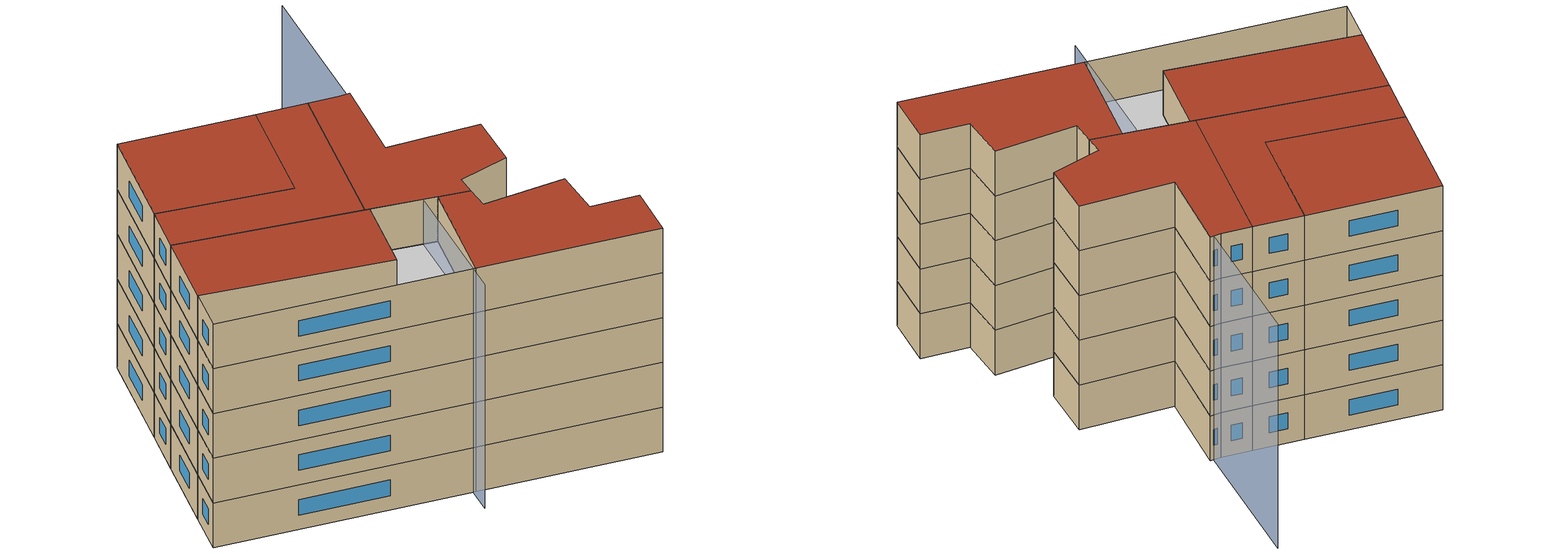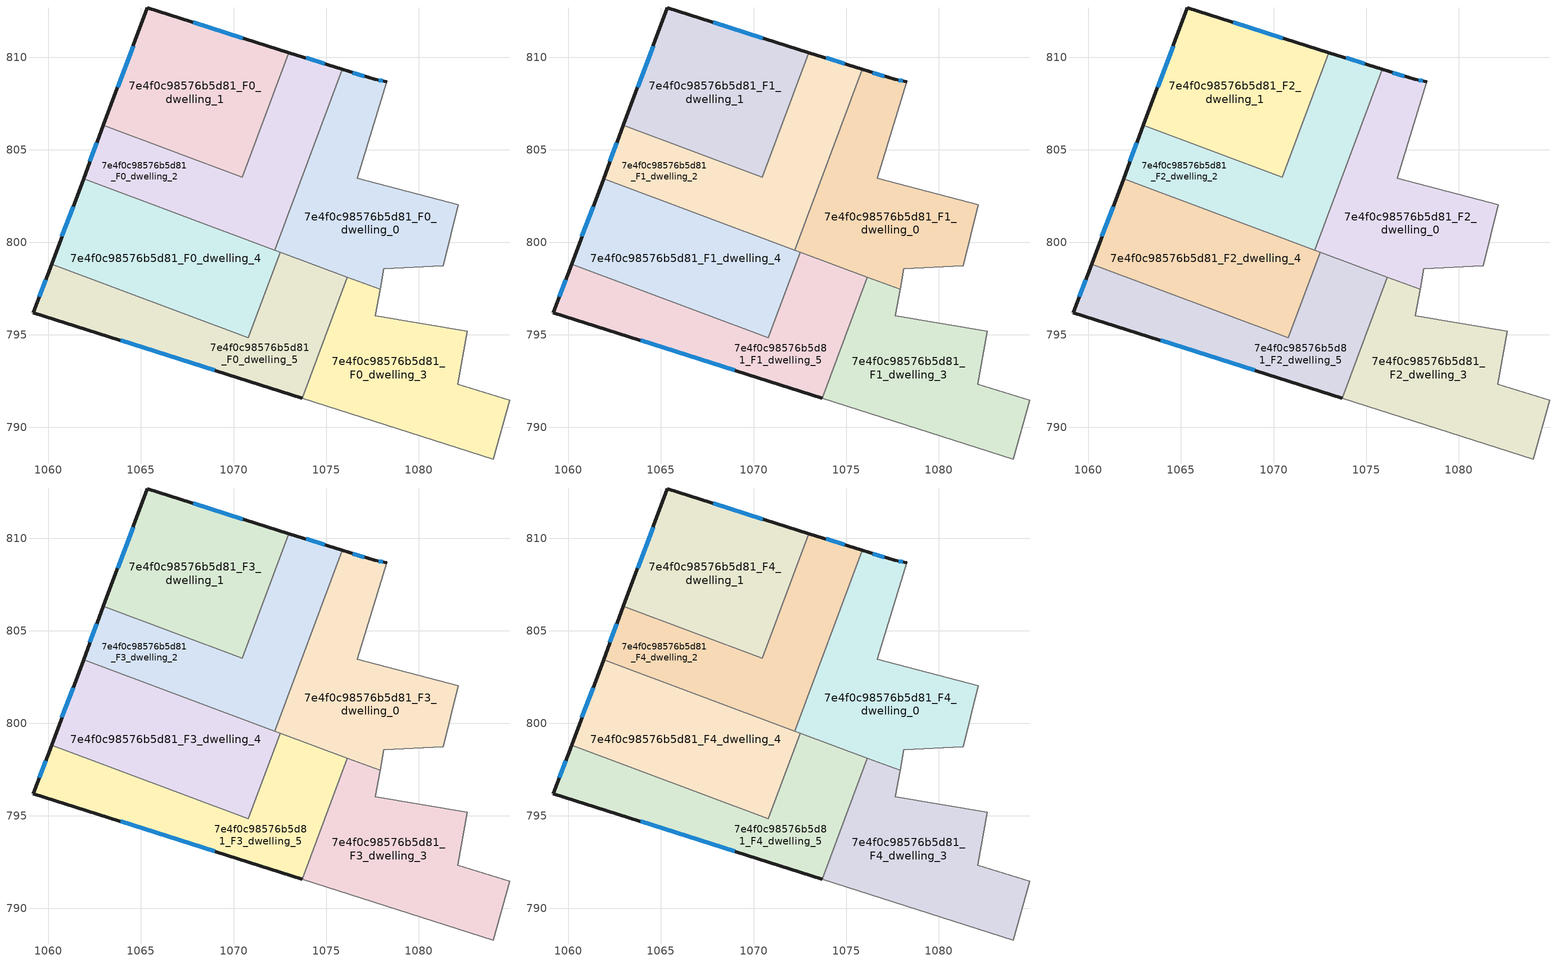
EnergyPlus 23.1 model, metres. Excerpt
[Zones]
7e4f0c98576b5d81_F0_dwelling_0
 floor ground (EU_floor_Construction): 1078.27,808.67 1076.67,803.45 1082.13,802.02 1081.32,798.72 1078.11,798.56 1077.92,797.46 1072.23,799.58 1075.88,809.34 1077.61,808.79 z0
 wall outside (EU_wall_Construction): 1078.27,808.67 1077.61,808.79 1075.88,809.34 z0:3
 wall adiabatic (EU_wall_Construction): 1077.92,797.46 1078.11,798.56 1081.32,798.72 1082.13,802.02 1076.67,803.45 1078.27,808.67 z0:3
 wall to 7e4f0c98576b5d81_F0_dwelling_2 (EU_wall_Construction): 1075.88,809.34 1072.23,799.58 z0:3
 wall to 7e4f0c98576b5d81_F0_dwelling_5 (EU_wall_Construction): 1072.51,799.48 1076.14,798.12 z0:3
 wall to 7e4f0c98576b5d81_F0_dwelling_3 (EU_wall_Construction): 1076.14,798.12 1077.92,797.46 z0:3
 wall to 7e4f0c98576b5d81_F0_dwelling_4 (EU_wall_Construction): 1072.23,799.58 1072.51,799.48 z0:3
 window (EU_Window_Construction): 1077.05,808.97 1076.44,809.16 / 1078.06,808.71 1077.83,808.75 z0.98:2.02
7e4f0c98576b5d81_F0_dwelling_1
 floor ground (EU_floor_Construction): 1072.98,810.25 1070.47,803.51 1062.97,806.31 1065.34,812.65 z0
 wall outside (EU_wall_Construction): 1072.98,810.25 1065.34,812.65 1062.97,806.31 z0:3
 wall to 7e4f0c98576b5d81_F0_dwelling_2 (EU_wall_Construction): 1062.97,806.31 1070.47,803.51 1072.98,810.25 z0:3
 window (EU_Window_Construction): 1070.5,811.03 1067.83,811.87 / 1064.57,810.59 1063.74,808.37 z0.98:2.02
7e4f0c98576b5d81_F0_dwelling_2
 floor ground (EU_floor_Construction): 1075.88,809.34 1072.23,799.58 1061.9,803.43 1062.97,806.31 1070.47,803.51 1072.98,810.25 z0
 wall outside (EU_wall_Construction): 1075.88,809.34 1072.98,810.25 / 1062.97,806.31 1061.9,803.43 z0:3
 wall to 7e4f0c98576b5d81_F0_dwelling_4 (EU_wall_Construction): 1061.9,803.43 1072.23,799.58 z0:3
 window (EU_Window_Construction): 1074.93,809.63 1073.92,809.95 / 1062.62,805.37 1062.25,804.37 z0.98:2.02
7e4f0c98576b5d81_F0_dwelling_3
 floor ground (EU_floor_Construction): 1082.62,795.19 1082.11,792.33 1084.9,791.48 1084.02,788.3 1073.7,791.58 1076.14,798.12 1077.92,797.46 1077.66,796.02 z0
 wall adiabatic (EU_wall_Construction): 1073.7,791.58 1084.02,788.3 1084.9,791.48 1082.11,792.33 1082.62,795.19 1077.66,796.02 1077.92,797.46 z0:3
 wall to 7e4f0c98576b5d81_F0_dwelling_5 (EU_wall_Construction): 1076.14,798.12 1073.7,791.58 z0:3
7e4f0c98576b5d81_F0_dwelling_4
 floor ground (EU_floor_Construction): 1072.51,799.47 1070.78,794.85 1060.17,798.81 1061.9,803.43 z0
 wall outside (EU_wall_Construction): 1061.9,803.43 1060.17,798.81 z0:3
 wall to 7e4f0c98576b5d81_F0_dwelling_5 (EU_wall_Construction): 1060.17,798.81 1070.78,794.85 1072.51,799.47 z0:3
 window (EU_Window_Construction): 1061.33,801.93 1060.73,800.32 z0.98:2.02
7e4f0c98576b5d81_F0_dwelling_5
 floor ground (EU_floor_Construction): 1076.14,798.12 1073.7,791.58 1059.19,796.2 1060.17,798.81 1070.78,794.85 1072.51,799.47 1072.23,799.58 z0
 wall outside (EU_wall_Construction): 1060.17,798.81 1059.19,796.2 1073.7,791.58 z0:3
 window (EU_Window_Construction): 1063.91,794.7 1068.98,793.09 / 1059.85,797.96 1059.51,797.05 z0.98:2.02
7e4f0c98576b5d81_F1_dwelling_0
 floor to 7e4f0c98576b5d81_F0_dwelling_0 (EU_floor_Construction): 1078.27,808.67 1076.67,803.45 1082.13,802.02 1081.32,798.72 1078.11,798.56 1077.92,797.46 1072.23,799.58 1075.88,809.34 1077.61,808.79 z3
 wall outside (EU_wall_Construction): 1078.27,808.67 1077.61,808.79 1075.88,809.34 z3:6
 wall adiabatic (EU_wall_Construction): 1077.92,797.46 1078.11,798.56 1081.32,798.72 1082.13,802.02 1076.67,803.45 1078.27,808.67 z3:6
 wall to 7e4f0c98576b5d81_F1_dwelling_2 (EU_wall_Construction): 1075.88,809.34 1072.23,799.58 z3:6
 wall to 7e4f0c98576b5d81_F1_dwelling_5 (EU_wall_Construction): 1072.51,799.48 1076.14,798.12 z3:6
 wall to 7e4f0c98576b5d81_F1_dwelling_3 (EU_wall_Construction): 1076.14,798.12 1077.92,797.46 z3:6
 wall to 7e4f0c98576b5d81_F1_dwelling_4 (EU_wall_Construction): 1072.23,799.58 1072.51,799.48 z3:6
 window (EU_Window_Construction): 1077.05,808.97 1076.44,809.16 / 1078.06,808.71 1077.83,808.75 z3.98:5.02
7e4f0c98576b5d81_F1_dwelling_1
 floor to 7e4f0c98576b5d81_F0_dwelling_1 (EU_floor_Construction): 1072.98,810.25 1070.47,803.51 1062.97,806.31 1065.34,812.65 z3
 wall outside (EU_wall_Construction): 1072.98,810.25 1065.34,812.65 1062.97,806.31 z3:6
 wall to 7e4f0c98576b5d81_F1_dwelling_2 (EU_wall_Construction): 1062.97,806.31 1070.47,803.51 1072.98,810.25 z3:6
 window (EU_Window_Construction): 1070.5,811.03 1067.83,811.87 / 1064.57,810.59 1063.74,808.37 z3.98:5.02
7e4f0c98576b5d81_F1_dwelling_2
 floor to 7e4f0c98576b5d81_F0_dwelling_2 (EU_floor_Construction): 1075.88,809.34 1072.23,799.58 1061.9,803.43 1062.97,806.31 1070.47,803.51 1072.98,810.25 z3
 wall outside (EU_wall_Construction): 1075.88,809.34 1072.98,810.25 / 1062.97,806.31 1061.9,803.43 z3:6
 wall to 7e4f0c98576b5d81_F1_dwelling_4 (EU_wall_Construction): 1061.9,803.43 1072.23,799.58 z3:6
 window (EU_Window_Construction): 1074.93,809.63 1073.92,809.95 / 1062.62,805.37 1062.25,804.37 z3.98:5.02
7e4f0c98576b5d81_F1_dwelling_3
 floor to 7e4f0c98576b5d81_F0_dwelling_3 (EU_floor_Construction): 1082.62,795.19 1082.11,792.33 1084.9,791.48 1084.02,788.3 1073.7,791.58 1076.14,798.12 1077.92,797.46 1077.66,796.02 z3
 wall adiabatic (EU_wall_Construction): 1073.7,791.58 1084.02,788.3 1084.9,791.48 1082.11,792.33 1082.62,795.19 1077.66,796.02 1077.92,797.46 z3:6
 wall to 7e4f0c98576b5d81_F1_dwelling_5 (EU_wall_Construction): 1076.14,798.12 1073.7,791.58 z3:6
7e4f0c98576b5d81_F1_dwelling_4
 floor to 7e4f0c98576b5d81_F0_dwelling_4 (EU_floor_Construction): 1072.51,799.47 1070.78,794.85 1060.17,798.81 1061.9,803.43 z3
 wall outside (EU_wall_Construction): 1061.9,803.43 1060.17,798.81 z3:6
 wall to 7e4f0c98576b5d81_F1_dwelling_5 (EU_wall_Construction): 1060.17,798.81 1070.78,794.85 1072.51,799.47 z3:6
 window (EU_Window_Construction): 1061.33,801.93 1060.73,800.32 z3.98:5.02
7e4f0c98576b5d81_F1_dwelling_5
 floor to 7e4f0c98576b5d81_F0_dwelling_5 (EU_floor_Construction): 1076.14,798.12 1073.7,791.58 1059.19,796.2 1060.17,798.81 1070.78,794.85 1072.51,799.47 z3
 wall outside (EU_wall_Construction): 1060.17,798.81 1059.19,796.2 1073.7,791.58 z3:6
 window (EU_Window_Construction): 1063.91,794.7 1068.98,793.09 / 1059.85,797.96 1059.51,797.05 z3.98:5.02
7e4f0c98576b5d81_F2_dwelling_0
 floor to 7e4f0c98576b5d81_F1_dwelling_0 (EU_floor_Construction): 1078.27,808.67 1076.67,803.45 1082.13,802.02 1081.32,798.72 1078.11,798.56 1077.92,797.46 1072.23,799.58 1075.88,809.34 1077.61,808.79 z6
 wall outside (EU_wall_Construction): 1078.27,808.67 1077.61,808.79 1075.88,809.34 z6:9
 wall adiabatic (EU_wall_Construction): 1077.92,797.46 1078.11,798.56 1081.32,798.72 1082.13,802.02 1076.67,803.45 1078.27,808.67 z6:9
 wall to 7e4f0c98576b5d81_F2_dwelling_2 (EU_wall_Construction): 1075.88,809.34 1072.23,799.58 z6:9
 wall to 7e4f0c98576b5d81_F2_dwelling_5 (EU_wall_Construction): 1072.51,799.48 1076.14,798.12 z6:9
 wall to 7e4f0c98576b5d81_F2_dwelling_3 (EU_wall_Construction): 1076.14,798.12 1077.92,797.46 z6:9
 wall to 7e4f0c98576b5d81_F2_dwelling_4 (EU_wall_Construction): 1072.23,799.58 1072.51,799.48 z6:9
 window (EU_Window_Construction): 1077.05,808.97 1076.44,809.16 / 1078.06,808.71 1077.83,808.75 z6.98:8.02
7e4f0c98576b5d81_F2_dwelling_1
 floor to 7e4f0c98576b5d81_F1_dwelling_1 (EU_floor_Construction): 1072.98,810.25 1070.47,803.51 1062.97,806.31 1065.34,812.65 z6
 wall outside (EU_wall_Construction): 1072.98,810.25 1065.34,812.65 1062.97,806.31 z6:9
 wall to 7e4f0c98576b5d81_F2_dwelling_2 (EU_wall_Construction): 1062.97,806.31 1070.47,803.51 1072.98,810.25 z6:9
 window (EU_Window_Construction): 1070.5,811.03 1067.83,811.87 / 1064.57,810.59 1063.74,808.37 z6.98:8.02
7e4f0c98576b5d81_F2_dwelling_2
 floor to 7e4f0c98576b5d81_F1_dwelling_2 (EU_floor_Construction): 1075.88,809.34 1072.23,799.58 1061.9,803.43 1062.97,806.31 1070.47,803.51 1072.98,810.25 z6
 wall outside (EU_wall_Construction): 1075.88,809.34 1072.98,810.25 / 1062.97,806.31 1061.9,803.43 z6:9
 wall to 7e4f0c98576b5d81_F2_dwelling_4 (EU_wall_Construction): 1061.9,803.43 1072.23,799.58 z6:9
 window (EU_Window_Construction): 1074.93,809.63 1073.92,809.95 / 1062.62,805.37 1062.25,804.37 z6.98:8.02
7e4f0c98576b5d81_F2_dwelling_3
 floor to 7e4f0c98576b5d81_F1_dwelling_3 (EU_floor_Construction): 1082.62,795.19 1082.11,792.33 1084.9,791.48 1084.02,788.3 1073.7,791.58 1076.14,798.12 1077.92,797.46 1077.66,796.02 z6
 wall adiabatic (EU_wall_Construction): 1073.7,791.58 1084.02,788.3 1084.9,791.48 1082.11,792.33 1082.62,795.19 1077.66,796.02 1077.92,797.46 z6:9
 wall to 7e4f0c98576b5d81_F2_dwelling_5 (EU_wall_Construction): 1076.14,798.12 1073.7,791.58 z6:9
7e4f0c98576b5d81_F2_dwelling_4
 floor to 7e4f0c98576b5d81_F1_dwelling_4 (EU_floor_Construction): 1072.51,799.47 1070.78,794.85 1060.17,798.81 1061.9,803.43 z6
 wall outside (EU_wall_Construction): 1061.9,803.43 1060.17,798.81 z6:9
 wall to 7e4f0c98576b5d81_F2_dwelling_5 (EU_wall_Construction): 1060.17,798.81 1070.78,794.85 1072.51,799.47 z6:9
 window (EU_Window_Construction): 1061.33,801.93 1060.73,800.32 z6.98:8.02
7e4f0c98576b5d81_F2_dwelling_5
 floor to 7e4f0c98576b5d81_F1_dwelling_5 (EU_floor_Construction): 1076.14,798.12 1073.7,791.58 1059.19,796.2 1060.17,798.81 1070.78,794.85 1072.51,799.47 z6
 wall outside (EU_wall_Construction): 1060.17,798.81 1059.19,796.2 1073.7,791.58 z6:9
 window (EU_Window_Construction): 1063.91,794.7 1068.98,793.09 / 1059.85,797.96 1059.51,797.05 z6.98:8.02
7e4f0c98576b5d81_F3_dwelling_0
 floor to 7e4f0c98576b5d81_F2_dwelling_0 (EU_floor_Construction): 1078.27,808.67 1076.67,803.45 1082.13,802.02 1081.32,798.72 1078.11,798.56 1077.92,797.46 1072.23,799.58 1075.88,809.34 1077.61,808.79 z9
 wall outside (EU_wall_Construction): 1078.27,808.67 1077.61,808.79 1075.88,809.34 z9:12
 wall adiabatic (EU_wall_Construction): 1077.92,797.46 1078.11,798.56 1081.32,798.72 1082.13,802.02 1076.67,803.45 1078.27,808.67 z9:12
 wall to 7e4f0c98576b5d81_F3_dwelling_2 (EU_wall_Construction): 1075.88,809.34 1072.23,799.58 z9:12
 wall to 7e4f0c98576b5d81_F3_dwelling_5 (EU_wall_Construction): 1072.51,799.48 1076.14,798.12 z9:12
 wall to 7e4f0c98576b5d81_F3_dwelling_3 (EU_wall_Construction): 1076.14,798.12 1077.92,797.46 z9:12
 wall to 7e4f0c98576b5d81_F3_dwelling_4 (EU_wall_Construction): 1072.23,799.58 1072.51,799.48 z9:12
 window (EU_Window_Construction): 1077.05,808.97 1076.44,809.16 / 1078.06,808.71 1077.83,808.75 z9.98:11.02
7e4f0c98576b5d81_F3_dwelling_1
 floor to 7e4f0c98576b5d81_F2_dwelling_1 (EU_floor_Construction): 1072.98,810.25 1070.47,803.51 1062.97,806.31 1065.34,812.65 z9
 wall outside (EU_wall_Construction): 1072.98,810.25 1065.34,812.65 1062.97,806.31 z9:12
 wall to 7e4f0c98576b5d81_F3_dwelling_2 (EU_wall_Construction): 1062.97,806.31 1070.47,803.51 1072.98,810.25 z9:12
 window (EU_Window_Construction): 1070.5,811.03 1067.83,811.87 / 1064.57,810.59 1063.74,808.37 z9.98:11.02
7e4f0c98576b5d81_F3_dwelling_2
 floor to 7e4f0c98576b5d81_F2_dwelling_2 (EU_floor_Construction): 1075.88,809.34 1072.23,799.58 1061.9,803.43 1062.97,806.31 1070.47,803.51 1072.98,810.25 z9
 wall outside (EU_wall_Construction): 1075.88,809.34 1072.98,810.25 / 1062.97,806.31 1061.9,803.43 z9:12
 wall to 7e4f0c98576b5d81_F3_dwelling_4 (EU_wall_Construction): 1061.9,803.43 1072.23,799.58 z9:12
 window (EU_Window_Construction): 1074.93,809.63 1073.92,809.95 / 1062.62,805.37 1062.25,804.37 z9.98:11.02
7e4f0c98576b5d81_F3_dwelling_3
 floor to 7e4f0c98576b5d81_F2_dwelling_3 (EU_floor_Construction): 1082.62,795.19 1082.11,792.33 1084.9,791.48 1084.02,788.3 1073.7,791.58 1076.14,798.12 1077.92,797.46 1077.66,796.02 z9
 wall adiabatic (EU_wall_Construction): 1073.7,791.58 1084.02,788.3 1084.9,791.48 1082.11,792.33 1082.62,795.19 1077.66,796.02 1077.92,797.46 z9:12
 wall to 7e4f0c98576b5d81_F3_dwelling_5 (EU_wall_Construction): 1076.14,798.12 1073.7,791.58 z9:12
7e4f0c98576b5d81_F3_dwelling_4
 floor to 7e4f0c98576b5d81_F2_dwelling_4 (EU_floor_Construction): 1072.51,799.47 1070.78,794.85 1060.17,798.81 1061.9,803.43 z9
 wall outside (EU_wall_Construction): 1061.9,803.43 1060.17,798.81 z9:12
 wall to 7e4f0c98576b5d81_F3_dwelling_5 (EU_wall_Construction): 1060.17,798.81 1070.78,794.85 1072.51,799.47 z9:12
 window (EU_Window_Construction): 1061.33,801.93 1060.73,800.32 z9.98:11.02
7e4f0c98576b5d81_F3_dwelling_5
 floor to 7e4f0c98576b5d81_F2_dwelling_5 (EU_floor_Construction): 1076.14,798.12 1073.7,791.58 1059.19,796.2 1060.17,798.81 1070.78,794.85 1072.51,799.47 z9
 wall outside (EU_wall_Construction): 1060.17,798.81 1059.19,796.2 1073.7,791.58 z9:12
 window (EU_Window_Construction): 1063.91,794.7 1068.98,793.09 / 1059.85,797.96 1059.51,797.05 z9.98:11.02
7e4f0c98576b5d81_F4_dwelling_0
 floor to 7e4f0c98576b5d81_F3_dwelling_0 (EU_floor_Construction): 1078.27,808.67 1076.67,803.45 1082.13,802.02 1081.32,798.72 1078.11,798.56 1077.92,797.46 1072.23,799.58 1075.88,809.34 1077.61,808.79 z12
 wall outside (EU_wall_Construction): 1078.27,808.67 1077.61,808.79 1075.88,809.34 z12:15
 wall adiabatic (EU_wall_Construction): 1077.92,797.46 1078.11,798.56 1081.32,798.72 1082.13,802.02 1076.67,803.45 1078.27,808.67 z12:15
 wall to 7e4f0c98576b5d81_F4_dwelling_2 (EU_wall_Construction): 1075.88,809.34 1072.23,799.58 z12:15
 wall to 7e4f0c98576b5d81_F4_dwelling_5 (EU_wall_Construction): 1072.51,799.48 1076.14,798.12 z12:15
 wall to 7e4f0c98576b5d81_F4_dwelling_3 (EU_wall_Construction): 1076.14,798.12 1077.92,797.46 z12:15
 wall to 7e4f0c98576b5d81_F4_dwelling_4 (EU_wall_Construction): 1072.23,799.58 1072.51,799.48 z12:15
 window (EU_Window_Construction): 1077.05,808.97 1076.44,809.16 / 1078.06,808.71 1077.83,808.75 z12.98:14.02
 roof outside (EU_roof_Construction): 1081.32,798.72 1082.13,802.02 1076.67,803.45 1078.27,808.67 1077.61,808.79 1075.88,809.34 1072.23,799.58 1077.92,797.46 1078.11,798.56 z15
7e4f0c98576b5d81_F4_dwelling_1
 floor to 7e4f0c98576b5d81_F3_dwelling_1 (EU_floor_Construction): 1072.98,810.25 1070.47,803.51 1062.97,806.31 1065.34,812.65 z12
 wall outside (EU_wall_Construction): 1072.98,810.25 1065.34,812.65 1062.97,806.31 z12:15
 wall to 7e4f0c98576b5d81_F4_dwelling_2 (EU_wall_Construction): 1062.97,806.31 1070.47,803.51 1072.98,810.25 z12:15
 window (EU_Window_Construction): 1070.5,811.03 1067.83,811.87 / 1064.57,810.59 1063.74,808.37 z12.98:14.02
 roof outside (EU_roof_Construction): 1070.47,803.51 1072.98,810.25 1065.34,812.65 1062.97,806.31 z15
7e4f0c98576b5d81_F4_dwelling_2
 floor to 7e4f0c98576b5d81_F3_dwelling_2 (EU_floor_Construction): 1075.88,809.34 1072.23,799.58 1061.9,803.43 1062.97,806.31 1070.47,803.51 1072.98,810.25 z12
 wall outside (EU_wall_Construction): 1075.88,809.34 1072.98,810.25 / 1062.97,806.31 1061.9,803.43 z12:15
 wall to 7e4f0c98576b5d81_F4_dwelling_4 (EU_wall_Construction): 1061.9,803.43 1072.23,799.58 z12:15
 window (EU_Window_Construction): 1074.93,809.63 1073.92,809.95 / 1062.62,805.37 1062.25,804.37 z12.98:14.02
 roof outside (EU_roof_Construction): 1072.23,799.58 1075.88,809.34 1072.98,810.25 1070.47,803.51 1062.97,806.31 1061.9,803.43 z15
7e4f0c98576b5d81_F4_dwelling_3
 floor to 7e4f0c98576b5d81_F3_dwelling_3 (EU_floor_Construction): 1082.62,795.19 1082.11,792.33 1084.9,791.48 1084.02,788.3 1073.7,791.58 1076.14,798.12 1077.92,797.46 1077.66,796.02 z12
 wall adiabatic (EU_wall_Construction): 1073.7,791.58 1084.02,788.3 1084.9,791.48 1082.11,792.33 1082.62,795.19 1077.66,796.02 1077.92,797.46 z12:15
 wall to 7e4f0c98576b5d81_F4_dwelling_5 (EU_wall_Construction): 1076.14,798.12 1073.7,791.58 z12:15
 roof outside (EU_roof_Construction): 1084.02,788.3 1084.9,791.48 1082.11,792.33 1082.62,795.19 1077.66,796.02 1077.92,797.46 1076.14,798.12 1073.7,791.58 z15
7e4f0c98576b5d81_F4_dwelling_4
 floor to 7e4f0c98576b5d81_F3_dwelling_4 (EU_floor_Construction): 1072.51,799.47 1070.78,794.85 1060.17,798.81 1061.9,803.43 z12
 wall outside (EU_wall_Construction): 1061.9,803.43 1060.17,798.81 z12:15
 wall to 7e4f0c98576b5d81_F4_dwelling_5 (EU_wall_Construction): 1060.17,798.81 1070.78,794.85 1072.51,799.47 z12:15
 window (EU_Window_Construction): 1061.33,801.93 1060.73,800.32 z12.98:14.02
 roof outside (EU_roof_Construction): 1070.78,794.85 1072.51,799.47 1061.9,803.43 1060.17,798.81 z15
7e4f0c98576b5d81_F4_dwelling_5
 floor to 7e4f0c98576b5d81_F3_dwelling_5 (EU_floor_Construction): 1076.14,798.12 1073.7,791.58 1059.19,796.2 1060.17,798.81 1070.78,794.85 1072.51,799.47 z12
 wall outside (EU_wall_Construction): 1060.17,798.81 1059.19,796.2 1073.7,791.58 z12:15
 window (EU_Window_Construction): 1063.91,794.7 1068.98,793.09 / 1059.85,797.96 1059.51,797.05 z12.98:14.02
shading: 1073.13,790.07 1080.35,817.35 z0:15
[Building]
EU S2 Campaign: North Axis=0; Terrain=City; Solar Distribution=FullExterior
[Site:Location]
Bologna: Latitude=44.5; Longitude=11.25; Time Zone=1; Elevation=37
[SizingPeriod:WeatherFileDays]
AnnualSizingPeriod: Begin Month=1; Begin Day of Month=1; End Month=12; End Day of Month=31; Day of Week for Start Day=Monday; Use Weather File Daylight Saving Period=No; Use Weather File Rain and Snow Indicators=No
[MATERIAL]
EU_InternalMass_Material: Roughness=MediumRough; Thickness=0.1; Conductivity=1; Density=1800; Specific Heat=900; Thermal Absorptance=0.9; Solar Absorptance=0.7; Visible Absorptance=0.7
[MATERIAL:NOMASS] Roughness=MediumRough; Thermal Absorptance=0.9; Solar Absorptance=0.7; Visible Absorptance=0.7
Name | Thermal Resistance
EU_wall_NoMass | 0.905828
EU_roof_NoMass | 0.37593
EU_floor_NoMass | 0.67114
[WINDOWMATERIAL:SIMPLEGLAZINGSYSTEM]
EU_Window_SimpleGlazing: UFactor=4.52486; Solar Heat Gain Coefficient=0.85; Visible Transmittance=0.85
[CONSTRUCTION]
EU_wall_Construction: EU_wall_NoMass
EU_roof_Construction: EU_roof_NoMass
EU_floor_Construction: EU_floor_NoMass
EU_Window_Construction: EU_Window_SimpleGlazing
EU_InternalMass_Construction: EU_InternalMass_Material
[ZONE] Type=1; Multiplier=1; Ceiling Height=autocalculate; Floor Area=autocalculate; Part of Total Floor Area=Yes
Name | Volume
7e4f0c98576b5d81_F0_dwelling_0; 7e4f0c98576b5d81_F1_dwelling_0; 7e4f0c98576b5d81_F2_dwelling_0; 7e4f0c98576b5d81_F3_dwelling_0; 7e4f0c98576b5d81_F4_dwelling_0 | 167.602
7e4f0c98576b5d81_F0_dwelling_1 | 167.599
7e4f0c98576b5d81_F1_dwelling_1; 7e4f0c98576b5d81_F2_dwelling_1; 7e4f0c98576b5d81_F3_dwelling_1; 7e4f0c98576b5d81_F4_dwelling_1 | 167.598
7e4f0c98576b5d81_F0_dwelling_2 | 167.596
7e4f0c98576b5d81_F1_dwelling_2; 7e4f0c98576b5d81_F2_dwelling_2; 7e4f0c98576b5d81_F3_dwelling_2; 7e4f0c98576b5d81_F4_dwelling_2 | 167.594
7e4f0c98576b5d81_F0_dwelling_3; 7e4f0c98576b5d81_F1_dwelling_3; 7e4f0c98576b5d81_F2_dwelling_3; 7e4f0c98576b5d81_F3_dwelling_3; 7e4f0c98576b5d81_F4_dwelling_3 | 167.608
7e4f0c98576b5d81_F0_dwelling_4 | 167.618
7e4f0c98576b5d81_F1_dwelling_4; 7e4f0c98576b5d81_F2_dwelling_4; 7e4f0c98576b5d81_F3_dwelling_4; 7e4f0c98576b5d81_F4_dwelling_4 | 167.619
7e4f0c98576b5d81_F0_dwelling_5 | 167.593
7e4f0c98576b5d81_F1_dwelling_5; 7e4f0c98576b5d81_F2_dwelling_5; 7e4f0c98576b5d81_F3_dwelling_5; 7e4f0c98576b5d81_F4_dwelling_5 | 167.592
[INTERNALMASS] Construction=EU_InternalMass_Construction
Name | Zone or ZoneList | Surface Area
7e4f0c98576b5d81_F0_dwelling_0_EU_InternalMass | 7e4f0c98576b5d81_F0_dwelling_0 | 55.8663
7e4f0c98576b5d81_F0_dwelling_1_EU_InternalMass | 7e4f0c98576b5d81_F0_dwelling_1 | 55.8662
7e4f0c98576b5d81_F0_dwelling_2_EU_InternalMass | 7e4f0c98576b5d81_F0_dwelling_2 | 55.865
7e4f0c98576b5d81_F0_dwelling_3_EU_InternalMass | 7e4f0c98576b5d81_F0_dwelling_3 | 55.8692
7e4f0c98576b5d81_F0_dwelling_4_EU_InternalMass | 7e4f0c98576b5d81_F0_dwelling_4 | 55.874
7e4f0c98576b5d81_F0_dwelling_5_EU_InternalMass | 7e4f0c98576b5d81_F0_dwelling_5 | 55.8643
7e4f0c98576b5d81_F1_dwelling_0_EU_InternalMass | 7e4f0c98576b5d81_F1_dwelling_0 | 55.8663
7e4f0c98576b5d81_F1_dwelling_1_EU_InternalMass | 7e4f0c98576b5d81_F1_dwelling_1 | 55.8662
7e4f0c98576b5d81_F1_dwelling_2_EU_InternalMass | 7e4f0c98576b5d81_F1_dwelling_2 | 55.865
7e4f0c98576b5d81_F1_dwelling_3_EU_InternalMass | 7e4f0c98576b5d81_F1_dwelling_3 | 55.8692
7e4f0c98576b5d81_F1_dwelling_4_EU_InternalMass | 7e4f0c98576b5d81_F1_dwelling_4 | 55.874
7e4f0c98576b5d81_F1_dwelling_5_EU_InternalMass | 7e4f0c98576b5d81_F1_dwelling_5 | 55.8643
7e4f0c98576b5d81_F2_dwelling_0_EU_InternalMass | 7e4f0c98576b5d81_F2_dwelling_0 | 55.8663
7e4f0c98576b5d81_F2_dwelling_1_EU_InternalMass | 7e4f0c98576b5d81_F2_dwelling_1 | 55.8662
7e4f0c98576b5d81_F2_dwelling_2_EU_InternalMass | 7e4f0c98576b5d81_F2_dwelling_2 | 55.865
7e4f0c98576b5d81_F2_dwelling_3_EU_InternalMass | 7e4f0c98576b5d81_F2_dwelling_3 | 55.8692
7e4f0c98576b5d81_F2_dwelling_4_EU_InternalMass | 7e4f0c98576b5d81_F2_dwelling_4 | 55.874
7e4f0c98576b5d81_F2_dwelling_5_EU_InternalMass | 7e4f0c98576b5d81_F2_dwelling_5 | 55.8643
7e4f0c98576b5d81_F3_dwelling_0_EU_InternalMass | 7e4f0c98576b5d81_F3_dwelling_0 | 55.8663
7e4f0c98576b5d81_F3_dwelling_1_EU_InternalMass | 7e4f0c98576b5d81_F3_dwelling_1 | 55.8662
7e4f0c98576b5d81_F3_dwelling_2_EU_InternalMass | 7e4f0c98576b5d81_F3_dwelling_2 | 55.865
7e4f0c98576b5d81_F3_dwelling_3_EU_InternalMass | 7e4f0c98576b5d81_F3_dwelling_3 | 55.8692
7e4f0c98576b5d81_F3_dwelling_4_EU_InternalMass | 7e4f0c98576b5d81_F3_dwelling_4 | 55.874
7e4f0c98576b5d81_F3_dwelling_5_EU_InternalMass | 7e4f0c98576b5d81_F3_dwelling_5 | 55.8643
7e4f0c98576b5d81_F4_dwelling_0_EU_InternalMass | 7e4f0c98576b5d81_F4_dwelling_0 | 55.8663
7e4f0c98576b5d81_F4_dwelling_1_EU_InternalMass | 7e4f0c98576b5d81_F4_dwelling_1 | 55.8662
7e4f0c98576b5d81_F4_dwelling_2_EU_InternalMass | 7e4f0c98576b5d81_F4_dwelling_2 | 55.865
7e4f0c98576b5d81_F4_dwelling_3_EU_InternalMass | 7e4f0c98576b5d81_F4_dwelling_3 | 55.8692
7e4f0c98576b5d81_F4_dwelling_4_EU_InternalMass | 7e4f0c98576b5d81_F4_dwelling_4 | 55.874
7e4f0c98576b5d81_F4_dwelling_5_EU_InternalMass | 7e4f0c98576b5d81_F4_dwelling_5 | 55.8643
[OTHEREQUIPMENT] Fuel Type=Electricity; Design Level Calculation Method=Watts/Area; Power per Zone Floor Area=1; Fraction Latent=0; Fraction Radiant=0; Fraction Lost=0; Carbon Dioxide Generation Rate=0; EndUse Subcategory=EU_Step8_InternalGains
Name | Zone or ZoneList or Space or SpaceList | Schedule
EU_Step8_InternalGain_7e4f0c98576b5d81_F0_dwelling_0_f000 | 7e4f0c98576b5d81_F0_dwelling_0 | EU_Step8_GainSchedule_7e4f0c98576b5d81_F0_dwelling_0_f000
EU_Step8_InternalGain_7e4f0c98576b5d81_F0_dwelling_1_f000 | 7e4f0c98576b5d81_F0_dwelling_1 | EU_Step8_GainSchedule_7e4f0c98576b5d81_F0_dwelling_1_f000
EU_Step8_InternalGain_7e4f0c98576b5d81_F0_dwelling_2_f000 | 7e4f0c98576b5d81_F0_dwelling_2 | EU_Step8_GainSchedule_7e4f0c98576b5d81_F0_dwelling_2_f000
EU_Step8_InternalGain_7e4f0c98576b5d81_F0_dwelling_3_f000 | 7e4f0c98576b5d81_F0_dwelling_3 | EU_Step8_GainSchedule_7e4f0c98576b5d81_F0_dwelling_3_f000
EU_Step8_InternalGain_7e4f0c98576b5d81_F0_dwelling_4_f000 | 7e4f0c98576b5d81_F0_dwelling_4 | EU_Step8_GainSchedule_7e4f0c98576b5d81_F0_dwelling_4_f000
EU_Step8_InternalGain_7e4f0c98576b5d81_F0_dwelling_5_f000 | 7e4f0c98576b5d81_F0_dwelling_5 | EU_Step8_GainSchedule_7e4f0c98576b5d81_F0_dwelling_5_f000
EU_Step8_InternalGain_7e4f0c98576b5d81_F1_dwelling_0_f000 | 7e4f0c98576b5d81_F1_dwelling_0 | EU_Step8_GainSchedule_7e4f0c98576b5d81_F1_dwelling_0_f000
EU_Step8_InternalGain_7e4f0c98576b5d81_F1_dwelling_1_f000 | 7e4f0c98576b5d81_F1_dwelling_1 | EU_Step8_GainSchedule_7e4f0c98576b5d81_F1_dwelling_1_f000
EU_Step8_InternalGain_7e4f0c98576b5d81_F1_dwelling_2_f000 | 7e4f0c98576b5d81_F1_dwelling_2 | EU_Step8_GainSchedule_7e4f0c98576b5d81_F1_dwelling_2_f000
EU_Step8_InternalGain_7e4f0c98576b5d81_F1_dwelling_3_f000 | 7e4f0c98576b5d81_F1_dwelling_3 | EU_Step8_GainSchedule_7e4f0c98576b5d81_F1_dwelling_3_f000
EU_Step8_InternalGain_7e4f0c98576b5d81_F1_dwelling_4_f000 | 7e4f0c98576b5d81_F1_dwelling_4 | EU_Step8_GainSchedule_7e4f0c98576b5d81_F1_dwelling_4_f000
EU_Step8_InternalGain_7e4f0c98576b5d81_F1_dwelling_5_f000 | 7e4f0c98576b5d81_F1_dwelling_5 | EU_Step8_GainSchedule_7e4f0c98576b5d81_F1_dwelling_5_f000
EU_Step8_InternalGain_7e4f0c98576b5d81_F2_dwelling_0_f000 | 7e4f0c98576b5d81_F2_dwelling_0 | EU_Step8_GainSchedule_7e4f0c98576b5d81_F2_dwelling_0_f000
EU_Step8_InternalGain_7e4f0c98576b5d81_F2_dwelling_1_f000 | 7e4f0c98576b5d81_F2_dwelling_1 | EU_Step8_GainSchedule_7e4f0c98576b5d81_F2_dwelling_1_f000
EU_Step8_InternalGain_7e4f0c98576b5d81_F2_dwelling_2_f000 | 7e4f0c98576b5d81_F2_dwelling_2 | EU_Step8_GainSchedule_7e4f0c98576b5d81_F2_dwelling_2_f000
EU_Step8_InternalGain_7e4f0c98576b5d81_F2_dwelling_3_f000 | 7e4f0c98576b5d81_F2_dwelling_3 | EU_Step8_GainSchedule_7e4f0c98576b5d81_F2_dwelling_3_f000
EU_Step8_InternalGain_7e4f0c98576b5d81_F2_dwelling_4_f000 | 7e4f0c98576b5d81_F2_dwelling_4 | EU_Step8_GainSchedule_7e4f0c98576b5d81_F2_dwelling_4_f000
EU_Step8_InternalGain_7e4f0c98576b5d81_F2_dwelling_5_f000 | 7e4f0c98576b5d81_F2_dwelling_5 | EU_Step8_GainSchedule_7e4f0c98576b5d81_F2_dwelling_5_f000
EU_Step8_InternalGain_7e4f0c98576b5d81_F3_dwelling_0_f000 | 7e4f0c98576b5d81_F3_dwelling_0 | EU_Step8_GainSchedule_7e4f0c98576b5d81_F3_dwelling_0_f000
EU_Step8_InternalGain_7e4f0c98576b5d81_F3_dwelling_1_f000 | 7e4f0c98576b5d81_F3_dwelling_1 | EU_Step8_GainSchedule_7e4f0c98576b5d81_F3_dwelling_1_f000
EU_Step8_InternalGain_7e4f0c98576b5d81_F3_dwelling_2_f000 | 7e4f0c98576b5d81_F3_dwelling_2 | EU_Step8_GainSchedule_7e4f0c98576b5d81_F3_dwelling_2_f000
EU_Step8_InternalGain_7e4f0c98576b5d81_F3_dwelling_3_f000 | 7e4f0c98576b5d81_F3_dwelling_3 | EU_Step8_GainSchedule_7e4f0c98576b5d81_F3_dwelling_3_f000
EU_Step8_InternalGain_7e4f0c98576b5d81_F3_dwelling_4_f000 | 7e4f0c98576b5d81_F3_dwelling_4 | EU_Step8_GainSchedule_7e4f0c98576b5d81_F3_dwelling_4_f000
EU_Step8_InternalGain_7e4f0c98576b5d81_F3_dwelling_5_f000 | 7e4f0c98576b5d81_F3_dwelling_5 | EU_Step8_GainSchedule_7e4f0c98576b5d81_F3_dwelling_5_f000
EU_Step8_InternalGain_7e4f0c98576b5d81_F4_dwelling_0_f000 | 7e4f0c98576b5d81_F4_dwelling_0 | EU_Step8_GainSchedule_7e4f0c98576b5d81_F4_dwelling_0_f000
EU_Step8_InternalGain_7e4f0c98576b5d81_F4_dwelling_1_f000 | 7e4f0c98576b5d81_F4_dwelling_1 | EU_Step8_GainSchedule_7e4f0c98576b5d81_F4_dwelling_1_f000
EU_Step8_InternalGain_7e4f0c98576b5d81_F4_dwelling_2_f000 | 7e4f0c98576b5d81_F4_dwelling_2 | EU_Step8_GainSchedule_7e4f0c98576b5d81_F4_dwelling_2_f000
EU_Step8_InternalGain_7e4f0c98576b5d81_F4_dwelling_3_f000 | 7e4f0c98576b5d81_F4_dwelling_3 | EU_Step8_GainSchedule_7e4f0c98576b5d81_F4_dwelling_3_f000
EU_Step8_InternalGain_7e4f0c98576b5d81_F4_dwelling_4_f000 | 7e4f0c98576b5d81_F4_dwelling_4 | EU_Step8_GainSchedule_7e4f0c98576b5d81_F4_dwelling_4_f000
EU_Step8_InternalGain_7e4f0c98576b5d81_F4_dwelling_5_f000 | 7e4f0c98576b5d81_F4_dwelling_5 | EU_Step8_GainSchedule_7e4f0c98576b5d81_F4_dwelling_5_f000
[ZONEVENTILATION:DESIGNFLOWRATE] Schedule=EU_AlwaysOn; Design Flow Rate Calculation Method=AirChanges/Hour; Air Changes per Hour=0.73129; Ventilation Type=Natural; Fan Pressure Rise=0; Fan Total Efficiency=1; Constant Term Coefficient=1; Temperature Term Coefficient=0; Velocity Term Coefficient=0; Velocity Squared Term Coefficient=0; Minimum Indoor Temperature=-100; Maximum Indoor Temperature=100; Delta Temperature=-100; Minimum Outdoor Temperature=-100; Maximum Outdoor Temperature=100; Maximum Wind Speed=40
Name | Zone or ZoneList or Space or SpaceList
EU_ConstantAir_7e4f0c98576b5d81_F0_dwelling_0 | 7e4f0c98576b5d81_F0_dwelling_0
EU_ConstantAir_7e4f0c98576b5d81_F0_dwelling_1 | 7e4f0c98576b5d81_F0_dwelling_1
EU_ConstantAir_7e4f0c98576b5d81_F0_dwelling_2 | 7e4f0c98576b5d81_F0_dwelling_2
EU_ConstantAir_7e4f0c98576b5d81_F0_dwelling_3 | 7e4f0c98576b5d81_F0_dwelling_3
EU_ConstantAir_7e4f0c98576b5d81_F0_dwelling_4 | 7e4f0c98576b5d81_F0_dwelling_4
EU_ConstantAir_7e4f0c98576b5d81_F0_dwelling_5 | 7e4f0c98576b5d81_F0_dwelling_5
EU_ConstantAir_7e4f0c98576b5d81_F1_dwelling_0 | 7e4f0c98576b5d81_F1_dwelling_0
EU_ConstantAir_7e4f0c98576b5d81_F1_dwelling_1 | 7e4f0c98576b5d81_F1_dwelling_1
EU_ConstantAir_7e4f0c98576b5d81_F1_dwelling_2 | 7e4f0c98576b5d81_F1_dwelling_2
EU_ConstantAir_7e4f0c98576b5d81_F1_dwelling_3 | 7e4f0c98576b5d81_F1_dwelling_3
EU_ConstantAir_7e4f0c98576b5d81_F1_dwelling_4 | 7e4f0c98576b5d81_F1_dwelling_4
EU_ConstantAir_7e4f0c98576b5d81_F1_dwelling_5 | 7e4f0c98576b5d81_F1_dwelling_5
EU_ConstantAir_7e4f0c98576b5d81_F2_dwelling_0 | 7e4f0c98576b5d81_F2_dwelling_0
EU_ConstantAir_7e4f0c98576b5d81_F2_dwelling_1 | 7e4f0c98576b5d81_F2_dwelling_1
EU_ConstantAir_7e4f0c98576b5d81_F2_dwelling_2 | 7e4f0c98576b5d81_F2_dwelling_2
EU_ConstantAir_7e4f0c98576b5d81_F2_dwelling_3 | 7e4f0c98576b5d81_F2_dwelling_3
EU_ConstantAir_7e4f0c98576b5d81_F2_dwelling_4 | 7e4f0c98576b5d81_F2_dwelling_4
EU_ConstantAir_7e4f0c98576b5d81_F2_dwelling_5 | 7e4f0c98576b5d81_F2_dwelling_5
EU_ConstantAir_7e4f0c98576b5d81_F3_dwelling_0 | 7e4f0c98576b5d81_F3_dwelling_0
EU_ConstantAir_7e4f0c98576b5d81_F3_dwelling_1 | 7e4f0c98576b5d81_F3_dwelling_1
EU_ConstantAir_7e4f0c98576b5d81_F3_dwelling_2 | 7e4f0c98576b5d81_F3_dwelling_2
EU_ConstantAir_7e4f0c98576b5d81_F3_dwelling_3 | 7e4f0c98576b5d81_F3_dwelling_3
EU_ConstantAir_7e4f0c98576b5d81_F3_dwelling_4 | 7e4f0c98576b5d81_F3_dwelling_4
EU_ConstantAir_7e4f0c98576b5d81_F3_dwelling_5 | 7e4f0c98576b5d81_F3_dwelling_5
EU_ConstantAir_7e4f0c98576b5d81_F4_dwelling_0 | 7e4f0c98576b5d81_F4_dwelling_0
EU_ConstantAir_7e4f0c98576b5d81_F4_dwelling_1 | 7e4f0c98576b5d81_F4_dwelling_1
EU_ConstantAir_7e4f0c98576b5d81_F4_dwelling_2 | 7e4f0c98576b5d81_F4_dwelling_2
EU_ConstantAir_7e4f0c98576b5d81_F4_dwelling_3 | 7e4f0c98576b5d81_F4_dwelling_3
EU_ConstantAir_7e4f0c98576b5d81_F4_dwelling_4 | 7e4f0c98576b5d81_F4_dwelling_4
EU_ConstantAir_7e4f0c98576b5d81_F4_dwelling_5 | 7e4f0c98576b5d81_F4_dwelling_5
[HVACTEMPLATE:THERMOSTAT] Constant Heating Setpoint=20; Constant Cooling Setpoint=50
EU_HeatOnly_7e4f0c98576b5d81_F0_dwelling_0; EU_HeatOnly_7e4f0c98576b5d81_F0_dwelling_1; EU_HeatOnly_7e4f0c98576b5d81_F0_dwelling_2; EU_HeatOnly_7e4f0c98576b5d81_F0_dwelling_3; EU_HeatOnly_7e4f0c98576b5d81_F0_dwelling_4; EU_HeatOnly_7e4f0c98576b5d81_F0_dwelling_5; EU_HeatOnly_7e4f0c98576b5d81_F1_dwelling_0; EU_HeatOnly_7e4f0c98576b5d81_F1_dwelling_1; EU_HeatOnly_7e4f0c98576b5d81_F1_dwelling_2; EU_HeatOnly_7e4f0c98576b5d81_F1_dwelling_3; EU_HeatOnly_7e4f0c98576b5d81_F1_dwelling_4; EU_HeatOnly_7e4f0c98576b5d81_F1_dwelling_5; EU_HeatOnly_7e4f0c98576b5d81_F2_dwelling_0; EU_HeatOnly_7e4f0c98576b5d81_F2_dwelling_1; EU_HeatOnly_7e4f0c98576b5d81_F2_dwelling_2; EU_HeatOnly_7e4f0c98576b5d81_F2_dwelling_3; EU_HeatOnly_7e4f0c98576b5d81_F2_dwelling_4; EU_HeatOnly_7e4f0c98576b5d81_F2_dwelling_5; EU_HeatOnly_7e4f0c98576b5d81_F3_dwelling_0; EU_HeatOnly_7e4f0c98576b5d81_F3_dwelling_1; EU_HeatOnly_7e4f0c98576b5d81_F3_dwelling_2; EU_HeatOnly_7e4f0c98576b5d81_F3_dwelling_3; EU_HeatOnly_7e4f0c98576b5d81_F3_dwelling_4; EU_HeatOnly_7e4f0c98576b5d81_F3_dwelling_5; EU_HeatOnly_7e4f0c98576b5d81_F4_dwelling_0; EU_HeatOnly_7e4f0c98576b5d81_F4_dwelling_1; EU_HeatOnly_7e4f0c98576b5d81_F4_dwelling_2; EU_HeatOnly_7e4f0c98576b5d81_F4_dwelling_3; EU_HeatOnly_7e4f0c98576b5d81_F4_dwelling_4; EU_HeatOnly_7e4f0c98576b5d81_F4_dwelling_5
[HVACTEMPLATE:ZONE:IDEALLOADSAIRSYSTEM] System Availability Schedule=EU_AlwaysOn; Maximum Heating Supply Air Temperature=50; Minimum Cooling Supply Air Temperature=13; Maximum Heating Supply Air Humidity Ratio=0.0156; Minimum Cooling Supply Air Humidity Ratio=0.0077; Heating Limit=NoLimit; Cooling Limit=NoLimit; Heating Availability Schedule=EU_AlwaysOn; Cooling Availability Schedule=EU_CoolingOff; Dehumidification Control Type=ConstantSensibleHeatRatio; Cooling Sensible Heat Ratio=0.7; Dehumidification Setpoint=60; Humidification Control Type=None; Humidification Setpoint=30; Outdoor Air Method=None; Outdoor Air Flow Rate per Person=0.00944; Outdoor Air Flow Rate per Zone Floor Area=0; Outdoor Air Flow Rate per Zone=0; Demand Controlled Ventilation Type=None; Outdoor Air Economizer Type=NoEconomizer; Heat Recovery Type=None; Sensible Heat Recovery Effectiveness=0.7; Latent Heat Recovery Effectiveness=0.65
Name | Template Thermostat
7e4f0c98576b5d81_F0_dwelling_0 | EU_HeatOnly_7e4f0c98576b5d81_F0_dwelling_0
7e4f0c98576b5d81_F0_dwelling_1 | EU_HeatOnly_7e4f0c98576b5d81_F0_dwelling_1
7e4f0c98576b5d81_F0_dwelling_2 | EU_HeatOnly_7e4f0c98576b5d81_F0_dwelling_2
7e4f0c98576b5d81_F0_dwelling_3 | EU_HeatOnly_7e4f0c98576b5d81_F0_dwelling_3
7e4f0c98576b5d81_F0_dwelling_4 | EU_HeatOnly_7e4f0c98576b5d81_F0_dwelling_4
7e4f0c98576b5d81_F0_dwelling_5 | EU_HeatOnly_7e4f0c98576b5d81_F0_dwelling_5
7e4f0c98576b5d81_F1_dwelling_0 | EU_HeatOnly_7e4f0c98576b5d81_F1_dwelling_0
7e4f0c98576b5d81_F1_dwelling_1 | EU_HeatOnly_7e4f0c98576b5d81_F1_dwelling_1
7e4f0c98576b5d81_F1_dwelling_2 | EU_HeatOnly_7e4f0c98576b5d81_F1_dwelling_2
7e4f0c98576b5d81_F1_dwelling_3 | EU_HeatOnly_7e4f0c98576b5d81_F1_dwelling_3
7e4f0c98576b5d81_F1_dwelling_4 | EU_HeatOnly_7e4f0c98576b5d81_F1_dwelling_4
7e4f0c98576b5d81_F1_dwelling_5 | EU_HeatOnly_7e4f0c98576b5d81_F1_dwelling_5
7e4f0c98576b5d81_F2_dwelling_0 | EU_HeatOnly_7e4f0c98576b5d81_F2_dwelling_0
7e4f0c98576b5d81_F2_dwelling_1 | EU_HeatOnly_7e4f0c98576b5d81_F2_dwelling_1
7e4f0c98576b5d81_F2_dwelling_2 | EU_HeatOnly_7e4f0c98576b5d81_F2_dwelling_2
7e4f0c98576b5d81_F2_dwelling_3 | EU_HeatOnly_7e4f0c98576b5d81_F2_dwelling_3
7e4f0c98576b5d81_F2_dwelling_4 | EU_HeatOnly_7e4f0c98576b5d81_F2_dwelling_4
7e4f0c98576b5d81_F2_dwelling_5 | EU_HeatOnly_7e4f0c98576b5d81_F2_dwelling_5
7e4f0c98576b5d81_F3_dwelling_0 | EU_HeatOnly_7e4f0c98576b5d81_F3_dwelling_0
7e4f0c98576b5d81_F3_dwelling_1 | EU_HeatOnly_7e4f0c98576b5d81_F3_dwelling_1
7e4f0c98576b5d81_F3_dwelling_2 | EU_HeatOnly_7e4f0c98576b5d81_F3_dwelling_2
7e4f0c98576b5d81_F3_dwelling_3 | EU_HeatOnly_7e4f0c98576b5d81_F3_dwelling_3
7e4f0c98576b5d81_F3_dwelling_4 | EU_HeatOnly_7e4f0c98576b5d81_F3_dwelling_4
7e4f0c98576b5d81_F3_dwelling_5 | EU_HeatOnly_7e4f0c98576b5d81_F3_dwelling_5
7e4f0c98576b5d81_F4_dwelling_0 | EU_HeatOnly_7e4f0c98576b5d81_F4_dwelling_0
7e4f0c98576b5d81_F4_dwelling_1 | EU_HeatOnly_7e4f0c98576b5d81_F4_dwelling_1
7e4f0c98576b5d81_F4_dwelling_2 | EU_HeatOnly_7e4f0c98576b5d81_F4_dwelling_2
7e4f0c98576b5d81_F4_dwelling_3 | EU_HeatOnly_7e4f0c98576b5d81_F4_dwelling_3
7e4f0c98576b5d81_F4_dwelling_4 | EU_HeatOnly_7e4f0c98576b5d81_F4_dwelling_4
7e4f0c98576b5d81_F4_dwelling_5 | EU_HeatOnly_7e4f0c98576b5d81_F4_dwelling_5
[SIZING:ZONE] Zone Cooling Design Supply Air Temperature Input Method=SupplyAirTemperature; Zone Cooling Design Supply Air Temperature=13; Zone Heating Design Supply Air Temperature Input Method=SupplyAirTemperature; Zone Heating Design Supply Air Temperature=50; Zone Cooling Design Supply Air Humidity Ratio=0.008; Zone Heating Design Supply Air Humidity Ratio=0.008; Cooling Design Air Flow Method=DesignDay; Cooling Design Air Flow Rate=0; Cooling Minimum Air Flow per Zone Floor Area=0.000762; Cooling Minimum Air Flow=0; Cooling Minimum Air Flow Fraction=0.2; Heating Design Air Flow Method=DesignDay; Heating Design Air Flow Rate=0; Heating Maximum Air Flow per Zone Floor Area=0.002032; Heating Maximum Air Flow=0.141576; Heating Maximum Air Flow Fraction=0.3; Account for Dedicated Outdoor Air System=No; Dedicated Outdoor Air System Control Strategy=NeutralSupplyAir; Dedicated Outdoor Air Low Setpoint Temperature for Design=autosize; Dedicated Outdoor Air High Setpoint Temperature for Design=autosize; Zone Load Sizing Method=Sensible Load Only No Latent Load; Zone Latent Cooling Design Supply Air Humidity Ratio Input Method=HumidityRatioDifference; Zone Cooling Design Supply Air Humidity Ratio Difference=0.005; Zone Latent Heating Design Supply Air Humidity Ratio Input Method=HumidityRatioDifference; Zone Humidification Design Supply Air Humidity Ratio Difference=0.005
7e4f0c98576b5d81_F0_dwelling_0; 7e4f0c98576b5d81_F0_dwelling_1; 7e4f0c98576b5d81_F0_dwelling_2; 7e4f0c98576b5d81_F0_dwelling_3; 7e4f0c98576b5d81_F0_dwelling_4; 7e4f0c98576b5d81_F0_dwelling_5; 7e4f0c98576b5d81_F1_dwelling_0; 7e4f0c98576b5d81_F1_dwelling_1; 7e4f0c98576b5d81_F1_dwelling_2; 7e4f0c98576b5d81_F1_dwelling_3; 7e4f0c98576b5d81_F1_dwelling_4; 7e4f0c98576b5d81_F1_dwelling_5; 7e4f0c98576b5d81_F2_dwelling_0; 7e4f0c98576b5d81_F2_dwelling_1; 7e4f0c98576b5d81_F2_dwelling_2; 7e4f0c98576b5d81_F2_dwelling_3; 7e4f0c98576b5d81_F2_dwelling_4; 7e4f0c98576b5d81_F2_dwelling_5; 7e4f0c98576b5d81_F3_dwelling_0; 7e4f0c98576b5d81_F3_dwelling_1; 7e4f0c98576b5d81_F3_dwelling_2; 7e4f0c98576b5d81_F3_dwelling_3; 7e4f0c98576b5d81_F3_dwelling_4; 7e4f0c98576b5d81_F3_dwelling_5; 7e4f0c98576b5d81_F4_dwelling_0; 7e4f0c98576b5d81_F4_dwelling_1; 7e4f0c98576b5d81_F4_dwelling_2; 7e4f0c98576b5d81_F4_dwelling_3; 7e4f0c98576b5d81_F4_dwelling_4; 7e4f0c98576b5d81_F4_dwelling_5
[SCHEDULE:CONSTANT]
Name | Hourly Value
EU_AlwaysOn | 1
EU_CoolingOff | 0
[SCHEDULE:FILE] Column Number=1; Rows to Skip at Top=0; Number of Hours of Data=8760; Column Separator=Comma; Interpolate to Timestep=No; Minutes per Item=60; Adjust Schedule for Daylight Savings=Yes
Name | File
EU_Step8_GainSchedule_7e4f0c98576b5d81_F0_dwelling_0_f000 | ../../schedules/7e4f0c98576b5d81/7e4f0c98576b5d81_F0_dwelling_0_f000_gain.csv
EU_Step8_GainSchedule_7e4f0c98576b5d81_F0_dwelling_1_f000 | ../../schedules/7e4f0c98576b5d81/7e4f0c98576b5d81_F0_dwelling_1_f000_gain.csv
EU_Step8_GainSchedule_7e4f0c98576b5d81_F0_dwelling_2_f000 | ../../schedules/7e4f0c98576b5d81/7e4f0c98576b5d81_F0_dwelling_2_f000_gain.csv
EU_Step8_GainSchedule_7e4f0c98576b5d81_F0_dwelling_3_f000 | ../../schedules/7e4f0c98576b5d81/7e4f0c98576b5d81_F0_dwelling_3_f000_gain.csv
EU_Step8_GainSchedule_7e4f0c98576b5d81_F0_dwelling_4_f000 | ../../schedules/7e4f0c98576b5d81/7e4f0c98576b5d81_F0_dwelling_4_f000_gain.csv
EU_Step8_GainSchedule_7e4f0c98576b5d81_F0_dwelling_5_f000 | ../../schedules/7e4f0c98576b5d81/7e4f0c98576b5d81_F0_dwelling_5_f000_gain.csv
EU_Step8_GainSchedule_7e4f0c98576b5d81_F1_dwelling_0_f000 | ../../schedules/7e4f0c98576b5d81/7e4f0c98576b5d81_F1_dwelling_0_f000_gain.csv
EU_Step8_GainSchedule_7e4f0c98576b5d81_F1_dwelling_1_f000 | ../../schedules/7e4f0c98576b5d81/7e4f0c98576b5d81_F1_dwelling_1_f000_gain.csv
EU_Step8_GainSchedule_7e4f0c98576b5d81_F1_dwelling_2_f000 | ../../schedules/7e4f0c98576b5d81/7e4f0c98576b5d81_F1_dwelling_2_f000_gain.csv
EU_Step8_GainSchedule_7e4f0c98576b5d81_F1_dwelling_3_f000 | ../../schedules/7e4f0c98576b5d81/7e4f0c98576b5d81_F1_dwelling_3_f000_gain.csv
EU_Step8_GainSchedule_7e4f0c98576b5d81_F1_dwelling_4_f000 | ../../schedules/7e4f0c98576b5d81/7e4f0c98576b5d81_F1_dwelling_4_f000_gain.csv
EU_Step8_GainSchedule_7e4f0c98576b5d81_F1_dwelling_5_f000 | ../../schedules/7e4f0c98576b5d81/7e4f0c98576b5d81_F1_dwelling_5_f000_gain.csv
EU_Step8_GainSchedule_7e4f0c98576b5d81_F2_dwelling_0_f000 | ../../schedules/7e4f0c98576b5d81/7e4f0c98576b5d81_F2_dwelling_0_f000_gain.csv
EU_Step8_GainSchedule_7e4f0c98576b5d81_F2_dwelling_1_f000 | ../../schedules/7e4f0c98576b5d81/7e4f0c98576b5d81_F2_dwelling_1_f000_gain.csv
EU_Step8_GainSchedule_7e4f0c98576b5d81_F2_dwelling_2_f000 | ../../schedules/7e4f0c98576b5d81/7e4f0c98576b5d81_F2_dwelling_2_f000_gain.csv
EU_Step8_GainSchedule_7e4f0c98576b5d81_F2_dwelling_3_f000 | ../../schedules/7e4f0c98576b5d81/7e4f0c98576b5d81_F2_dwelling_3_f000_gain.csv
EU_Step8_GainSchedule_7e4f0c98576b5d81_F2_dwelling_4_f000 | ../../schedules/7e4f0c98576b5d81/7e4f0c98576b5d81_F2_dwelling_4_f000_gain.csv
EU_Step8_GainSchedule_7e4f0c98576b5d81_F2_dwelling_5_f000 | ../../schedules/7e4f0c98576b5d81/7e4f0c98576b5d81_F2_dwelling_5_f000_gain.csv
EU_Step8_GainSchedule_7e4f0c98576b5d81_F3_dwelling_0_f000 | ../../schedules/7e4f0c98576b5d81/7e4f0c98576b5d81_F3_dwelling_0_f000_gain.csv
EU_Step8_GainSchedule_7e4f0c98576b5d81_F3_dwelling_1_f000 | ../../schedules/7e4f0c98576b5d81/7e4f0c98576b5d81_F3_dwelling_1_f000_gain.csv
EU_Step8_GainSchedule_7e4f0c98576b5d81_F3_dwelling_2_f000 | ../../schedules/7e4f0c98576b5d81/7e4f0c98576b5d81_F3_dwelling_2_f000_gain.csv
EU_Step8_GainSchedule_7e4f0c98576b5d81_F3_dwelling_3_f000 | ../../schedules/7e4f0c98576b5d81/7e4f0c98576b5d81_F3_dwelling_3_f000_gain.csv
EU_Step8_GainSchedule_7e4f0c98576b5d81_F3_dwelling_4_f000 | ../../schedules/7e4f0c98576b5d81/7e4f0c98576b5d81_F3_dwelling_4_f000_gain.csv
EU_Step8_GainSchedule_7e4f0c98576b5d81_F3_dwelling_5_f000 | ../../schedules/7e4f0c98576b5d81/7e4f0c98576b5d81_F3_dwelling_5_f000_gain.csv
EU_Step8_GainSchedule_7e4f0c98576b5d81_F4_dwelling_0_f000 | ../../schedules/7e4f0c98576b5d81/7e4f0c98576b5d81_F4_dwelling_0_f000_gain.csv
EU_Step8_GainSchedule_7e4f0c98576b5d81_F4_dwelling_1_f000 | ../../schedules/7e4f0c98576b5d81/7e4f0c98576b5d81_F4_dwelling_1_f000_gain.csv
EU_Step8_GainSchedule_7e4f0c98576b5d81_F4_dwelling_2_f000 | ../../schedules/7e4f0c98576b5d81/7e4f0c98576b5d81_F4_dwelling_2_f000_gain.csv
EU_Step8_GainSchedule_7e4f0c98576b5d81_F4_dwelling_3_f000 | ../../schedules/7e4f0c98576b5d81/7e4f0c98576b5d81_F4_dwelling_3_f000_gain.csv
EU_Step8_GainSchedule_7e4f0c98576b5d81_F4_dwelling_4_f000 | ../../schedules/7e4f0c98576b5d81/7e4f0c98576b5d81_F4_dwelling_4_f000_gain.csv
EU_Step8_GainSchedule_7e4f0c98576b5d81_F4_dwelling_5_f000 | ../../schedules/7e4f0c98576b5d81/7e4f0c98576b5d81_F4_dwelling_5_f000_gain.csv
